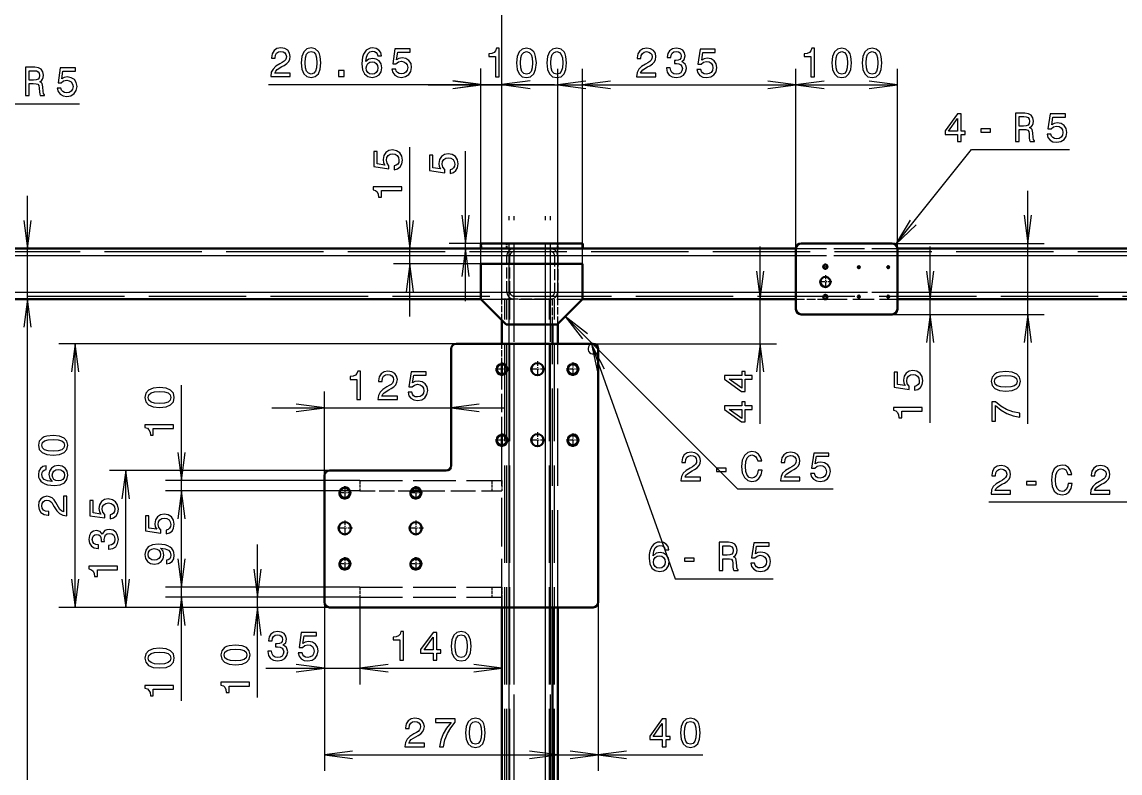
# Model space of a CAD drawing. Extents: x 0 to 1189, y 0 to 841.
# Drawn here: x 494.6 to 630, y 638.5 to 731.2 of the extents above; entities that cross this region are included whole.
import ezdxf

# ---------------------------------------------------------------- set-up
doc = ezdxf.new("R2010")
doc.units = 0
doc.linetypes.add('DASHDOT', pattern=[18.5, 12, -3, 0.5, -3])
doc.linetypes.add('DASHED', pattern=[15, 12, -3])

msp = doc.modelspace()

# ---------------------------------------------------------------- linework, layer by layer
at = {"color": 7, "lineweight": 25}
for p, q in [((553.79, 696.97), (553.79, 735.16)), ((551.21, 701.34), (551.21, 725.42)), ((551.21, 701.34), (551.21, 725.39)), ((553.79, 696.97), (553.79, 725.42)), ((560.67, 696.97), (560.67, 725.39)), ((563.71, 701.34), (563.71, 725.39)), ((590.04, 703.22), (590.04, 725.39)), ((590.04, 703.22), (590.04, 725.39)), ((602.54, 703.22), (602.54, 725.39)), ((525.02, 723.42), (560.29, 723.42)), ((544.71, 723.39), (570.21, 723.39)), ((560.67, 723.39), (590.04, 723.39)), ((590.04, 723.39), (602.54, 723.39)), ((489.67, 721.07), (501.74, 721.07)), ((542.44, 694.84), (542.44, 715.7)), ((549.31, 696.72), (549.31, 715.23)), ((602.31, 703.71), (611.69, 715.41)), ((611.69, 715.41), (623.77, 715.41)), ((495.31, 685.2), (495.31, 709.72)), ((618.62, 681.58), (618.62, 710.34)), ((551.21, 703.84), (547.31, 703.84)), ((585.65, 681.58), (585.65, 703.47)), ((601.92, 703.84), (620.62, 703.84)), ((606.58, 681.73), (606.58, 703.47)), ((477.54, 702.34), (590.04, 702.34)), ((551.21, 701.34), (540.44, 701.34)), ((602.54, 702.34), (715.04, 702.34)), ((477.54, 697.84), (551.21, 697.84)), ((563.71, 697.84), (590.04, 697.84)), ((602.54, 697.84), (650.67, 697.84)), ((495.31, 574.47), (495.31, 696.97)), ((561.58, 694.84), (582.85, 673.58)), ((601.92, 695.09), (608.58, 695.09)), ((601.92, 695.09), (620.62, 695.09)), ((554.67, 691.47), (554.67, 693.84)), ((559.17, 691.47), (559.17, 693.84)), ((548.17, 691.47), (499.18, 691.47)), ((501.18, 658.97), (501.18, 691.47)), ((564.83, 691.43), (575.17, 662.5)), ((565.04, 691.47), (587.65, 691.47)), ((514.31, 666.84), (514.31, 686.37)), ((531.92, 675.22), (531.92, 685.58)), ((525.42, 683.58), (554.04, 683.58)), ((532.54, 675.84), (505.42, 675.84)), ((507.42, 658.97), (507.42, 675.84)), ((536.29, 674.59), (512.31, 674.59)), ((536.29, 673.34), (512.31, 673.34)), ((536.29, 673.34), (512.31, 673.34)), ((514.31, 661.47), (514.31, 673.34)), ((582.85, 673.58), (594.62, 673.58)), ((637.83, 671.92), (613.8, 671.92)), ((514.31, 647.46), (514.31, 667.97)), ((523.67, 647.85), (523.67, 666.72)), ((575.17, 662.5), (587.24, 662.5)), ((536.29, 661.47), (512.31, 661.47)), ((536.29, 661.47), (512.31, 661.47)), ((536.29, 660.22), (512.31, 660.22)), ((536.29, 660.22), (521.67, 660.22)), ((531.92, 659.59), (531.92, 638.79)), ((531.92, 659.59), (531.92, 649.46)), ((536.29, 660.22), (536.29, 649.46)), ((536.29, 660.22), (536.29, 649.46)), ((553.79, 660.22), (553.79, 649.46)), ((565.67, 659.59), (565.67, 638.79)), ((565.67, 659.59), (565.67, 638.79)), ((532.54, 658.97), (499.18, 658.97)), ((532.54, 658.97), (505.42, 658.97)), ((532.54, 658.97), (521.67, 658.97)), ((554.67, 614.09), (554.67, 658.97)), ((559.17, 614.09), (559.17, 658.97)), ((524.69, 651.46), (542.79, 651.46)), ((536.29, 651.46), (553.79, 651.46)), ((531.92, 640.79), (565.67, 640.79)), ((554.17, 640.79), (578.55, 640.79))]:
    msp.add_line(p, q, dxfattribs=at)
at = {"color": 7, "linetype": 'DASHDOT', "lineweight": 25}
for p, q in [((554.67, 562.22), (554.67, 709.22)), ((555.29, 562.22), (555.29, 709.22)), ((559.17, 562.22), (559.17, 709.22)), ((559.79, 562.22), (559.79, 709.22)), ((132.92, 702.34), (810.92, 702.34)), ((139.37, 697.84), (804.47, 697.84))]:
    msp.add_line(p, q, dxfattribs=at)
at = {"color": 7, "linetype": 'DASHED', "lineweight": 25}
for p, q in [((189.79, 702.84), (754.04, 702.84)), ((190.29, 702.34), (753.54, 702.34)), ((190.29, 702.34), (753.54, 702.34)), ((190.29, 702.34), (753.54, 702.34)), ((194.79, 697.84), (749.04, 697.84)), ((194.79, 697.84), (749.04, 697.84)), ((194.79, 697.84), (749.04, 697.84)), ((195.29, 697.34), (748.54, 697.34)), ((554.17, 574.47), (554.17, 696.97)), ((554.42, 574.47), (554.42, 696.97)), ((554.67, 574.47), (554.67, 696.97)), ((554.67, 574.47), (554.67, 696.97)), ((554.67, 574.47), (554.67, 696.97)), ((554.79, 574.47), (554.79, 696.97)), ((555.29, 574.47), (555.29, 696.97)), ((555.29, 574.47), (555.29, 696.97)), ((555.29, 574.47), (555.29, 696.97)), ((555.29, 574.47), (555.29, 696.97)), ((559.17, 574.47), (559.17, 696.97)), ((559.17, 574.47), (559.17, 696.97)), ((559.17, 574.47), (559.17, 696.97)), ((559.67, 574.47), (559.67, 696.97)), ((559.79, 574.47), (559.79, 696.97)), ((559.79, 574.47), (559.79, 696.97)), ((559.79, 574.47), (559.79, 696.97)), ((559.79, 574.47), (559.79, 696.97)), ((560.29, 574.47), (560.29, 696.97)), ((554.67, 658.97), (554.67, 691.47)), ((559.17, 658.97), (559.17, 691.47)), ((560.04, 658.97), (560.04, 691.47)), ((560.67, 658.97), (560.67, 691.47))]:
    msp.add_line(p, q, dxfattribs=at)
at = {"color": 7, "lineweight": 50}
for p, q in [((477.54, 703.22), (590.04, 703.22)), ((551.21, 703.84), (551.21, 703.22)), ((563.71, 703.84), (551.21, 703.84)), ((563.71, 703.22), (551.21, 703.22)), ((563.79, 703.84), (563.71, 703.84)), ((563.71, 703.84), (563.71, 703.22)), ((563.79, 703.84), (563.79, 703.22)), ((590.04, 703.22), (590.04, 695.72)), ((601.92, 703.84), (590.67, 703.84)), ((602.54, 703.22), (715.04, 703.22)), ((602.54, 695.72), (602.54, 703.22)), ((563.71, 701.34), (551.21, 701.34)), ((551.21, 701.34), (551.21, 696.97)), ((563.71, 696.97), (563.71, 701.34)), ((477.54, 696.97), (551.21, 696.97)), ((551.21, 696.97), (554.34, 693.84)), ((560.59, 693.84), (563.71, 696.97)), ((563.71, 696.97), (590.04, 696.97)), ((593.6, 696.97), (593.73, 696.97)), ((602.54, 696.97), (650.67, 696.97)), ((553.79, 691.47), (553.79, 694.39)), ((590.67, 695.09), (601.92, 695.09)), ((554.34, 693.84), (560.59, 693.84)), ((560.04, 691.47), (560.04, 693.84)), ((560.67, 691.47), (560.67, 693.93)), ((547.54, 690.84), (547.54, 676.47)), ((565.04, 691.47), (548.17, 691.47)), ((565.67, 659.59), (565.67, 690.84)), ((553.79, 687.71), (553.79, 688.98)), ((553.79, 678.96), (553.79, 680.23)), ((532.54, 675.84), (546.92, 675.84)), ((531.92, 659.59), (531.92, 675.22)), ((542.59, 673.34), (543.75, 673.34)), ((532.54, 658.97), (565.04, 658.97)), ((553.79, 614.09), (553.79, 658.97)), ((560.04, 614.09), (560.04, 658.97)), ((560.67, 614.09), (560.67, 658.97))]:
    msp.add_line(p, q, dxfattribs=at)
at = {"color": 7, "linetype": 'DASHED', "lineweight": 25, "ltscale": 0.015625}
for p, q in [((551.29, 703.84), (551.29, 703.22)), ((554.34, 703.84), (554.34, 703.22)), ((554.42, 703.84), (554.42, 703.22)), ((560.59, 703.84), (560.59, 703.22)), ((560.67, 703.84), (560.67, 703.22))]:
    msp.add_line(p, q, dxfattribs=at)
at = {"color": 7, "linetype": 'DASHED', "lineweight": 25, "ltscale": 0.3125}
for p, q in [((590.04, 703.22), (602.54, 703.22)), ((590.04, 702.34), (602.54, 702.34)), ((551.21, 697.84), (563.71, 697.84)), ((590.04, 697.84), (602.54, 697.84)), ((551.21, 696.97), (563.71, 696.97))]:
    msp.add_line(p, q, dxfattribs=at)
at = {"color": 7, "linetype": 'DASHED', "lineweight": 25, "ltscale": 0.1125}
for p, q in [((554.42, 697.84), (554.42, 702.34)), ((554.79, 697.84), (554.79, 702.34)), ((560.29, 702.34), (560.29, 697.84)), ((560.67, 702.34), (560.67, 697.84)), ((559.17, 696.97), (554.67, 696.97))]:
    msp.add_line(p, q, dxfattribs=at)
at = {"color": 7, "linetype": 'DASHDOT', "lineweight": 25, "ltscale": 0.016794}
for p, q in [((593.67, 701.31), (593.67, 700.63)), ((594, 700.97), (593.33, 700.97)), ((594, 697.22), (593.33, 697.22)), ((593.67, 697.56), (593.67, 696.88))]:
    msp.add_line(p, q, dxfattribs=at)
at = {"color": 7, "linetype": 'DASHDOT', "lineweight": 25, "ltscale": 0.040625}
for p, q in [((593.67, 699.91), (593.67, 698.28)), ((594.48, 699.09), (592.86, 699.09))]:
    msp.add_line(p, q, dxfattribs=at)
at = {"color": 7, "linetype": 'DASHDOT', "lineweight": 25, "ltscale": 0.008176}
for p, q in [((597.96, 700.91), (597.63, 700.91)), ((601.58, 700.91), (601.25, 700.91)), ((597.96, 697.28), (597.63, 697.28)), ((601.58, 697.28), (601.25, 697.28))]:
    msp.add_line(p, q, dxfattribs=at)
at = {"color": 7, "linetype": 'DASHDOT', "lineweight": 25, "ltscale": 0.008179}
for p, q in [((597.79, 701.07), (597.79, 700.74)), ((601.42, 701.07), (601.42, 700.74)), ((597.79, 697.45), (597.79, 697.12)), ((601.42, 697.45), (601.42, 697.12))]:
    msp.add_line(p, q, dxfattribs=at)
at = {"color": 7, "linetype": 'DASHED', "lineweight": 25, "ltscale": 0.064545}
msp.add_line((553.79, 694.39), (553.79, 696.97), dxfattribs=at)
at = {"color": 7, "linetype": 'DASHED', "lineweight": 25, "ltscale": 0.021875}
for p, q in [((554.67, 696.97), (553.79, 696.97)), ((560.04, 696.97), (559.17, 696.97))]:
    msp.add_line(p, q, dxfattribs=at)
at = {"color": 7, "linetype": 'DASHED', "lineweight": 25, "ltscale": 0.078125}
for p, q in [((554.67, 693.84), (554.67, 696.97)), ((559.17, 693.84), (559.17, 696.97)), ((560.04, 693.84), (560.04, 696.97))]:
    msp.add_line(p, q, dxfattribs=at)
at = {"color": 7, "linetype": 'DASHED', "lineweight": 25, "ltscale": 0.07608}
msp.add_line((560.67, 693.93), (560.67, 696.97), dxfattribs=at)
at = {"color": 7, "linetype": 'DASHED', "lineweight": 25, "ltscale": 0.088994}
msp.add_line((590.04, 696.97), (593.6, 696.97), dxfattribs=at)
at = {"color": 7, "linetype": 'DASHED', "lineweight": 25, "ltscale": 0.220244}
msp.add_line((593.73, 696.97), (602.54, 696.97), dxfattribs=at)
at = {"color": 7, "linetype": 'DASHED', "lineweight": 25, "ltscale": 0.062335}
msp.add_line((553.79, 688.98), (553.79, 691.47), dxfattribs=at)
at = {"color": 7, "linetype": 'DASHDOT', "lineweight": 25, "ltscale": 0.041055}
for p, q in [((553.79, 689.17), (553.79, 687.52)), ((562.54, 689.17), (562.54, 687.52)), ((554.61, 688.34), (552.97, 688.34)), ((563.36, 688.34), (561.72, 688.34)), ((554.61, 679.59), (552.97, 679.59)), ((553.79, 680.42), (553.79, 678.77)), ((563.36, 679.59), (561.72, 679.59)), ((562.54, 680.42), (562.54, 678.77)), ((535.24, 673.09), (533.6, 673.09)), ((534.42, 673.92), (534.42, 672.27)), ((543.99, 673.09), (542.35, 673.09)), ((543.17, 673.92), (543.17, 672.27)), ((534.42, 665.17), (534.42, 663.52)), ((543.17, 665.17), (543.17, 663.52)), ((535.24, 664.34), (533.6, 664.34)), ((543.99, 664.34), (542.35, 664.34))]:
    msp.add_line(p, q, dxfattribs=at)
at = {"color": 7, "linetype": 'DASHDOT', "lineweight": 25, "ltscale": 0.048749}
for p, q in [((558.17, 689.32), (558.17, 687.37)), ((558.17, 680.57), (558.17, 678.62)), ((534.42, 669.69), (534.42, 667.74)), ((543.17, 669.69), (543.17, 667.74))]:
    msp.add_line(p, q, dxfattribs=at)
at = {"color": 7, "linetype": 'DASHED', "lineweight": 25, "ltscale": 0.18717}
msp.add_line((553.79, 680.23), (553.79, 687.71), dxfattribs=at)
at = {"color": 7, "linetype": 'DASHDOT', "lineweight": 25, "ltscale": 0.048752}
for p, q in [((559.14, 688.34), (557.19, 688.34)), ((559.14, 679.59), (557.19, 679.59)), ((535.39, 668.72), (533.44, 668.72)), ((544.14, 668.72), (542.19, 668.72))]:
    msp.add_line(p, q, dxfattribs=at)
at = {"color": 7, "linetype": 'DASHED', "lineweight": 25, "ltscale": 0.499835}
msp.add_line((553.79, 658.97), (553.79, 678.96), dxfattribs=at)
at = {"color": 7, "linetype": 'DASHED', "lineweight": 25, "ltscale": 0.03125}
for p, q in [((536.29, 674.59), (536.29, 673.34)), ((552.54, 674.59), (552.54, 673.34)), ((553.79, 674.59), (553.79, 673.34)), ((536.29, 661.47), (536.29, 660.22)), ((552.54, 661.47), (552.54, 660.22)), ((553.79, 661.47), (553.79, 660.22))]:
    msp.add_line(p, q, dxfattribs=at)
at = {"color": 7, "linetype": 'DASHED', "lineweight": 25, "ltscale": 0.4375}
for p, q in [((536.29, 674.59), (553.79, 674.59)), ((536.29, 661.47), (553.79, 661.47)), ((536.29, 660.22), (553.79, 660.22))]:
    msp.add_line(p, q, dxfattribs=at)
at = {"color": 7, "linetype": 'DASHED', "lineweight": 25, "ltscale": 0.157375}
msp.add_line((536.29, 673.34), (542.59, 673.34), dxfattribs=at)
at = {"color": 7, "linetype": 'DASHED', "lineweight": 25, "ltscale": 0.251125}
msp.add_line((543.75, 673.34), (553.79, 673.34), dxfattribs=at)
at = {"color": 7, "lineweight": 25}
for points in [[(525.31, 724.42), (527.71, 724.42), (527.71, 724.85), (525.81, 724.85), (525.92, 725.09), (526.1, 725.29), (526.66, 725.64), (526.96, 725.8), (527.29, 726.01), (527.53, 726.26), (527.66, 726.56), (527.71, 726.9), (527.63, 727.32), (527.39, 727.66), (527.03, 727.87), (526.56, 727.94), (526.07, 727.86), (525.71, 727.62), (525.47, 727.24), (525.39, 726.74), (525.39, 726.67), (525.85, 726.67), (525.85, 726.71), (525.89, 727.06), (526.03, 727.31), (526.25, 727.47), (526.53, 727.52), (526.83, 727.47), (527.04, 727.35), (527.18, 727.15), (527.23, 726.9), (527.2, 726.67), (527.1, 726.48), (526.94, 726.3), (526.72, 726.15), (526.42, 725.99), (525.93, 725.68), (525.58, 725.35), (525.37, 724.94), (525.31, 724.43)], [(529.06, 726.13), (529.13, 725.34), (529.37, 724.77), (529.75, 724.43), (530.27, 724.32), (530.79, 724.43), (531.17, 724.77), (531.4, 725.34), (531.48, 726.13), (531.4, 726.91), (531.31, 727.23), (531.17, 727.48), (530.79, 727.83), (530.27, 727.94), (529.75, 727.83), (529.37, 727.48), (529.13, 726.91)], [(529.54, 726.13), (529.58, 726.74), (529.71, 727.18), (529.94, 727.43), (530.27, 727.52), (530.61, 727.43), (530.83, 727.18), (530.96, 726.74), (531, 726.13), (530.96, 725.51), (530.83, 725.07), (530.61, 724.82), (530.27, 724.73), (529.94, 724.82), (529.71, 725.07), (529.58, 725.51)], [(538.96, 726.98), (538.86, 727.38), (538.64, 727.69), (538.3, 727.88), (537.85, 727.94), (537.55, 727.91), (537.3, 727.81), (537.07, 727.66), (536.88, 727.43), (536.73, 727.16), (536.62, 726.82), (536.55, 726.42), (536.53, 725.97), (536.61, 725.26), (536.85, 724.74), (537.25, 724.42), (537.8, 724.32), (538.29, 724.41), (538.66, 724.65), (538.9, 725.02), (538.99, 725.49), (538.9, 725.97), (538.67, 726.34), (538.31, 726.57), (537.87, 726.65), (537.39, 726.55), (537.03, 726.26), (537.11, 726.82), (537.27, 727.22), (537.51, 727.45), (537.86, 727.54), (538.11, 727.49), (538.3, 727.39), (538.43, 727.21), (538.49, 726.98)], [(540.23, 725.33), (540.34, 724.92), (540.59, 724.59), (540.95, 724.39), (541.42, 724.32), (541.93, 724.41), (542.32, 724.66), (542.58, 725.05), (542.67, 725.55), (542.59, 726.02), (542.34, 726.39), (541.97, 726.63), (541.48, 726.71), (541.1, 726.65), (540.81, 726.49), (540.95, 727.43), (542.48, 727.43), (542.48, 727.84), (540.61, 727.84), (540.33, 725.99), (540.74, 725.99), (541.03, 726.22), (541.4, 726.31), (541.72, 726.25), (541.97, 726.09), (542.13, 725.85), (542.18, 725.53), (542.13, 725.21), (541.97, 724.96), (541.72, 724.81), (541.4, 724.75), (541.13, 724.79), (540.93, 724.9), (540.78, 725.08), (540.7, 725.33)], [(553, 724.39), (553.46, 724.39), (553.46, 727.91), (553.11, 727.91), (553.02, 727.6), (552.84, 727.4), (552.56, 727.28), (552.18, 727.24), (552.18, 726.88), (553, 726.88)], [(555.61, 726.1), (555.69, 725.3), (555.92, 724.74), (556.3, 724.4), (556.83, 724.29), (557.34, 724.4), (557.72, 724.74), (557.95, 725.3), (558.04, 726.1), (557.95, 726.88), (557.86, 727.2), (557.72, 727.45), (557.34, 727.8), (556.83, 727.91), (556.3, 727.8), (555.92, 727.45), (555.69, 726.88)], [(556.09, 726.1), (556.13, 726.71), (556.26, 727.15), (556.49, 727.4), (556.83, 727.49), (557.16, 727.4), (557.39, 727.15), (557.51, 726.71), (557.55, 726.1), (557.51, 725.48), (557.39, 725.04), (557.16, 724.79), (556.83, 724.7), (556.49, 724.79), (556.26, 725.04), (556.13, 725.48)], [(559.35, 726.1), (559.42, 725.3), (559.66, 724.74), (560.04, 724.4), (560.56, 724.29), (561.08, 724.4), (561.46, 724.74), (561.69, 725.3), (561.77, 726.1), (561.69, 726.88), (561.6, 727.2), (561.46, 727.45), (561.08, 727.8), (560.56, 727.91), (560.04, 727.8), (559.66, 727.45), (559.42, 726.88)], [(559.83, 726.1), (559.87, 726.71), (560, 727.15), (560.22, 727.4), (560.56, 727.49), (560.89, 727.4), (561.12, 727.15), (561.25, 726.71), (561.29, 726.1), (561.25, 725.48), (561.12, 725.04), (560.89, 724.79), (560.56, 724.7), (560.22, 724.79), (560, 725.04), (559.87, 725.48)], [(570.39, 724.39), (572.79, 724.39), (572.79, 724.82), (570.89, 724.82), (571, 725.06), (571.18, 725.25), (571.74, 725.61), (572.04, 725.76), (572.37, 725.98), (572.61, 726.23), (572.74, 726.53), (572.79, 726.87), (572.71, 727.29), (572.47, 727.62), (572.11, 727.84), (571.64, 727.91), (571.16, 727.83), (570.79, 727.59), (570.55, 727.21), (570.47, 726.71), (570.47, 726.64), (570.93, 726.64), (570.93, 726.68), (570.97, 727.02), (571.11, 727.28), (571.33, 727.44), (571.61, 727.49), (571.91, 727.44), (572.12, 727.32), (572.27, 727.12), (572.32, 726.87), (572.28, 726.64), (572.18, 726.44), (572.02, 726.27), (571.8, 726.12), (571.5, 725.96), (571.01, 725.65), (570.66, 725.31), (570.45, 724.91), (570.39, 724.4)], [(574.09, 725.49), (574.09, 725.45), (574.17, 724.97), (574.4, 724.6), (574.78, 724.37), (575.27, 724.29), (575.79, 724.37), (576.19, 724.59), (576.44, 724.95), (576.53, 725.4), (576.49, 725.7), (576.38, 725.94), (576.2, 726.13), (575.96, 726.26), (576.28, 726.54), (576.4, 726.97), (576.32, 727.36), (576.11, 727.66), (575.75, 727.85), (575.27, 727.91), (574.82, 727.83), (574.47, 727.61), (574.24, 727.26), (574.17, 726.79), (574.17, 726.75), (574.61, 726.75), (574.65, 727.07), (574.79, 727.31), (575, 727.45), (575.3, 727.5), (575.56, 727.46), (575.75, 727.35), (575.87, 727.18), (575.91, 726.95), (575.87, 726.7), (575.74, 726.54), (575.53, 726.43), (575.24, 726.4), (575.05, 726.41), (575.05, 726.01), (575.3, 726.02), (575.61, 725.98), (575.85, 725.85), (575.99, 725.66), (576.04, 725.4), (575.99, 725.11), (575.84, 724.89), (575.61, 724.75), (575.3, 724.71), (574.98, 724.76), (574.75, 724.91), (574.6, 725.15), (574.55, 725.49)], [(577.84, 725.3), (577.95, 724.89), (578.2, 724.56), (578.56, 724.36), (579.03, 724.29), (579.54, 724.38), (579.93, 724.62), (580.19, 725.02), (580.28, 725.52), (580.2, 725.99), (579.95, 726.36), (579.58, 726.6), (579.09, 726.68), (578.71, 726.62), (578.42, 726.45), (578.56, 727.4), (580.09, 727.4), (580.09, 727.81), (578.22, 727.81), (577.94, 725.96), (578.35, 725.96), (578.64, 726.19), (579.01, 726.28), (579.33, 726.22), (579.58, 726.06), (579.74, 725.81), (579.79, 725.5), (579.74, 725.18), (579.58, 724.93), (579.33, 724.78), (579.01, 724.72), (578.74, 724.75), (578.54, 724.87), (578.39, 725.05), (578.31, 725.3)], [(591.86, 724.39), (592.32, 724.39), (592.32, 727.91), (591.98, 727.91), (591.89, 727.6), (591.7, 727.4), (591.43, 727.28), (591.04, 727.24), (591.04, 726.88), (591.86, 726.88)], [(594.47, 726.1), (594.55, 725.3), (594.78, 724.74), (595.16, 724.4), (595.69, 724.29), (596.21, 724.4), (596.58, 724.74), (596.82, 725.3), (596.9, 726.1), (596.82, 726.88), (596.72, 727.2), (596.58, 727.45), (596.21, 727.8), (595.69, 727.91), (595.16, 727.8), (594.78, 727.45), (594.55, 726.88)], [(594.96, 726.1), (595, 726.71), (595.12, 727.15), (595.35, 727.4), (595.69, 727.49), (596.02, 727.4), (596.25, 727.15), (596.37, 726.71), (596.41, 726.1), (596.37, 725.48), (596.25, 725.04), (596.02, 724.79), (595.69, 724.7), (595.35, 724.79), (595.12, 725.04), (595, 725.48)], [(598.21, 726.1), (598.28, 725.3), (598.52, 724.74), (598.9, 724.4), (599.42, 724.29), (599.94, 724.4), (600.32, 724.74), (600.55, 725.3), (600.63, 726.1), (600.55, 726.88), (600.46, 727.2), (600.32, 727.45), (599.94, 727.8), (599.42, 727.91), (598.9, 727.8), (598.52, 727.45), (598.28, 726.88)], [(598.69, 726.1), (598.73, 726.71), (598.86, 727.15), (599.09, 727.4), (599.42, 727.49), (599.76, 727.4), (599.98, 727.15), (600.11, 726.71), (600.15, 726.1), (600.11, 725.48), (599.98, 725.04), (599.76, 724.79), (599.42, 724.7), (599.09, 724.79), (598.86, 725.04), (598.73, 725.48)], [(495.07, 722.07), (495.53, 722.07), (495.53, 723.55), (496.01, 723.55), (496.37, 723.53), (496.59, 723.46), (496.71, 723.3), (496.76, 723), (496.78, 722.55), (496.82, 722.25), (496.88, 722.07), (497.41, 722.07), (497.41, 722.17), (497.29, 722.31), (497.25, 722.57), (497.21, 723.14), (497.13, 723.55), (497.01, 723.68), (496.83, 723.78), (497.03, 723.91), (497.17, 724.08), (497.26, 724.31), (497.29, 724.57), (497.22, 725), (497.02, 725.31), (496.69, 725.51), (496.24, 725.57), (495.07, 725.57)], [(538.5, 725.49), (538.44, 725.17), (538.3, 724.93), (538.07, 724.77), (537.79, 724.72), (537.49, 724.77), (537.27, 724.92), (537.12, 725.16), (537.08, 725.48), (537.13, 725.8), (537.27, 726.03), (537.5, 726.18), (537.81, 726.24), (538.08, 726.18), (538.3, 726.04), (538.44, 725.8)], [(496.1, 725.14), (496.41, 725.11), (496.63, 725.02), (496.76, 724.84), (496.81, 724.56), (496.76, 724.27), (496.62, 724.09), (496.39, 724), (496.07, 723.98), (495.53, 723.98), (495.53, 725.14)], [(498.98, 722.98), (499.09, 722.57), (499.33, 722.25), (499.7, 722.05), (500.16, 721.97), (500.67, 722.06), (501.07, 722.31), (501.32, 722.7), (501.42, 723.21), (501.33, 723.67), (501.09, 724.04), (500.71, 724.28), (500.22, 724.37), (499.84, 724.31), (499.55, 724.14), (499.69, 725.08), (501.22, 725.08), (501.22, 725.5), (499.35, 725.5), (499.08, 723.64), (499.48, 723.64), (499.77, 723.88), (500.15, 723.96), (500.47, 723.91), (500.71, 723.75), (500.87, 723.5), (500.93, 723.18), (500.87, 722.86), (500.71, 722.62), (500.46, 722.46), (500.15, 722.4), (499.88, 722.44), (499.67, 722.56), (499.52, 722.74), (499.44, 722.98)], [(533.66, 724.42), (534.36, 724.42), (534.36, 725.17), (533.66, 725.17)], [(609.97, 716.41), (610.42, 716.41), (610.42, 717.28), (610.92, 717.28), (610.92, 717.68), (610.42, 717.68), (610.42, 719.83), (609.96, 719.83), (608.43, 717.72), (608.43, 717.28), (609.97, 717.28)], [(608.85, 717.68), (609.97, 719.25), (609.97, 717.68)], [(617.09, 716.41), (617.56, 716.41), (617.56, 717.89), (618.04, 717.89), (618.39, 717.87), (618.61, 717.8), (618.73, 717.63), (618.78, 717.34), (618.81, 716.88), (618.84, 716.58), (618.9, 716.41), (619.43, 716.41), (619.43, 716.5), (619.31, 716.65), (619.27, 716.91), (619.24, 717.47), (619.15, 717.89), (619.03, 718.02), (618.85, 718.12), (619.06, 718.24), (619.2, 718.42), (619.29, 718.64), (619.32, 718.91), (619.25, 719.33), (619.04, 719.65), (618.71, 719.84), (618.26, 719.91), (617.09, 719.91)], [(618.13, 719.48), (618.43, 719.45), (618.65, 719.35), (618.79, 719.18), (618.83, 718.9), (618.78, 718.61), (618.65, 718.43), (618.41, 718.34), (618.1, 718.31), (617.56, 718.31), (617.56, 719.48)], [(621, 717.32), (621.11, 716.91), (621.36, 716.58), (621.72, 716.38), (622.18, 716.31), (622.69, 716.4), (623.09, 716.65), (623.34, 717.04), (623.44, 717.54), (623.35, 718.01), (623.11, 718.38), (622.73, 718.62), (622.24, 718.7), (621.87, 718.64), (621.57, 718.48), (621.71, 719.42), (623.25, 719.42), (623.25, 719.83), (621.38, 719.83), (621.1, 717.98), (621.5, 717.98), (621.79, 718.21), (622.17, 718.3), (622.49, 718.24), (622.74, 718.08), (622.89, 717.84), (622.95, 717.52), (622.89, 717.2), (622.73, 716.95), (622.49, 716.8), (622.17, 716.74), (621.9, 716.78), (621.69, 716.89), (621.54, 717.07), (621.47, 717.32)], [(612.82, 717.56), (614.04, 717.56), (614.04, 717.96), (612.82, 717.96)], [(540.53, 712.93), (540.94, 713.04), (541.27, 713.29), (541.47, 713.65), (541.54, 714.12), (541.45, 714.62), (541.21, 715.02), (540.81, 715.28), (540.31, 715.37), (539.84, 715.29), (539.47, 715.04), (539.23, 714.67), (539.15, 714.18), (539.21, 713.8), (539.38, 713.51), (538.43, 713.65), (538.43, 715.18), (538.02, 715.18), (538.02, 713.31), (539.87, 713.03), (539.87, 713.43), (539.64, 713.73), (539.55, 714.1), (539.61, 714.42), (539.77, 714.67), (540.02, 714.83), (540.33, 714.88), (540.65, 714.83), (540.9, 714.67), (541.05, 714.42), (541.11, 714.1), (541.07, 713.83), (540.96, 713.63), (540.78, 713.48), (540.53, 713.4)], [(547.4, 712.46), (547.81, 712.57), (548.13, 712.82), (548.34, 713.18), (548.41, 713.64), (548.32, 714.15), (548.07, 714.55), (547.68, 714.8), (547.18, 714.9), (546.71, 714.81), (546.34, 714.57), (546.1, 714.19), (546.02, 713.7), (546.08, 713.32), (546.24, 713.03), (545.3, 713.17), (545.3, 714.71), (544.89, 714.71), (544.89, 712.84), (546.74, 712.56), (546.74, 712.96), (546.51, 713.25), (546.42, 713.63), (546.48, 713.95), (546.64, 714.2), (546.88, 714.35), (547.2, 714.41), (547.52, 714.35), (547.77, 714.19), (547.92, 713.95), (547.98, 713.63), (547.94, 713.36), (547.83, 713.15), (547.65, 713), (547.4, 712.93)], [(541.44, 710.35), (541.44, 710.81), (537.92, 710.81), (537.92, 710.47), (538.23, 710.38), (538.43, 710.2), (538.55, 709.92), (538.59, 709.54), (538.95, 709.54), (538.95, 710.35)], [(535.9, 684.58), (536.36, 684.58), (536.36, 688.1), (536.02, 688.1), (535.93, 687.79), (535.75, 687.59), (535.47, 687.47), (535.09, 687.42), (535.09, 687.07), (535.9, 687.07)], [(538.5, 684.58), (540.91, 684.58), (540.91, 685.01), (539, 685.01), (539.11, 685.25), (539.29, 685.44), (539.85, 685.8), (540.15, 685.95), (540.48, 686.17), (540.72, 686.42), (540.86, 686.72), (540.91, 687.06), (540.82, 687.48), (540.58, 687.81), (540.22, 688.02), (539.75, 688.1), (539.27, 688.01), (538.9, 687.78), (538.66, 687.4), (538.58, 686.9), (538.58, 686.83), (539.04, 686.83), (539.04, 686.87), (539.09, 687.21), (539.22, 687.47), (539.44, 687.63), (539.73, 687.68), (540.02, 687.63), (540.24, 687.51), (540.38, 687.31), (540.43, 687.06), (540.39, 686.83), (540.3, 686.63), (540.13, 686.46), (539.91, 686.31), (539.61, 686.15), (539.12, 685.84), (538.77, 685.5), (538.57, 685.1), (538.5, 684.59)], [(542.22, 685.49), (542.33, 685.07), (542.57, 684.75), (542.94, 684.55), (543.4, 684.47), (543.91, 684.57), (544.31, 684.81), (544.56, 685.21), (544.66, 685.71), (544.57, 686.18), (544.33, 686.55), (543.95, 686.78), (543.46, 686.87), (543.08, 686.81), (542.79, 686.64), (542.93, 687.59), (544.47, 687.59), (544.47, 688), (542.59, 688), (542.32, 686.14), (542.72, 686.14), (543.01, 686.38), (543.39, 686.47), (543.71, 686.41), (543.96, 686.25), (544.11, 686), (544.17, 685.68), (544.11, 685.37), (543.95, 685.12), (543.7, 684.96), (543.39, 684.91), (543.12, 684.94), (542.91, 685.06), (542.76, 685.24), (542.69, 685.49)], [(584.65, 687.12), (584.65, 687.57), (583.78, 687.57), (583.78, 688.07), (583.38, 688.07), (583.38, 687.57), (581.22, 687.57), (581.22, 687.11), (583.34, 685.58), (583.78, 685.58), (583.78, 687.12)], [(604.67, 685.73), (605.08, 685.84), (605.4, 686.09), (605.6, 686.45), (605.68, 686.92), (605.59, 687.43), (605.34, 687.82), (604.95, 688.08), (604.44, 688.17), (603.98, 688.09), (603.61, 687.84), (603.37, 687.47), (603.28, 686.98), (603.34, 686.6), (603.51, 686.31), (602.57, 686.45), (602.57, 687.98), (602.15, 687.98), (602.15, 686.11), (604.01, 685.83), (604.01, 686.24), (603.77, 686.53), (603.69, 686.9), (603.74, 687.22), (603.9, 687.47), (604.15, 687.63), (604.47, 687.68), (604.79, 687.63), (605.03, 687.47), (605.19, 687.22), (605.25, 686.9), (605.21, 686.63), (605.09, 686.43), (604.91, 686.28), (604.67, 686.2)], [(615.91, 685.62), (616.7, 685.7), (617.27, 685.94), (617.61, 686.31), (617.72, 686.84), (617.61, 687.36), (617.27, 687.74), (616.7, 687.97), (615.91, 688.05), (615.13, 687.97), (614.81, 687.87), (614.56, 687.74), (614.21, 687.36), (614.1, 686.84), (614.21, 686.31), (614.56, 685.94), (615.13, 685.7)], [(583.38, 686), (581.81, 687.12), (583.38, 687.12)], [(615.91, 686.11), (615.3, 686.15), (614.86, 686.27), (614.61, 686.5), (614.51, 686.84), (614.61, 687.17), (614.86, 687.4), (615.3, 687.52), (615.91, 687.57), (616.53, 687.52), (616.97, 687.4), (617.22, 687.17), (617.31, 686.84), (617.22, 686.5), (616.97, 686.27), (616.53, 686.15)], [(511.6, 683.63), (512.39, 683.71), (512.95, 683.95), (513.3, 684.32), (513.41, 684.85), (513.3, 685.37), (512.95, 685.75), (512.39, 685.98), (511.6, 686.06), (510.81, 685.98), (510.5, 685.88), (510.24, 685.75), (509.9, 685.37), (509.78, 684.85), (509.9, 684.32), (510.24, 683.95), (510.81, 683.71)], [(511.6, 684.12), (510.99, 684.16), (510.55, 684.28), (510.29, 684.51), (510.2, 684.85), (510.29, 685.18), (510.55, 685.41), (510.99, 685.53), (511.6, 685.57), (512.21, 685.53), (512.65, 685.41), (512.91, 685.18), (512.99, 684.85), (512.91, 684.51), (512.65, 684.28), (512.21, 684.16)], [(584.65, 683.38), (584.65, 683.83), (583.78, 683.83), (583.78, 684.33), (583.38, 684.33), (583.38, 683.83), (581.22, 683.83), (581.22, 683.38), (583.34, 681.84), (583.78, 681.84), (583.78, 683.38)], [(605.58, 683.16), (605.58, 683.61), (602.05, 683.61), (602.05, 683.27), (602.36, 683.18), (602.57, 683), (602.69, 682.72), (602.73, 682.34), (603.09, 682.34), (603.09, 683.16)], [(617.62, 682.4), (617.62, 682.91), (616.79, 683.08), (616.01, 683.37), (615.29, 683.78), (614.62, 684.32), (614.2, 684.32), (614.2, 681.92), (614.66, 681.92), (614.66, 683.84), (615.34, 683.28), (616.05, 682.87), (616.8, 682.57)], [(583.38, 682.27), (581.81, 683.38), (583.38, 683.38)], [(513.31, 681.02), (513.31, 681.48), (509.78, 681.48), (509.78, 681.14), (510.09, 681.05), (510.29, 680.87), (510.42, 680.59), (510.46, 680.2), (510.81, 680.2), (510.81, 681.02)], [(498.47, 677.74), (499.26, 677.82), (499.83, 678.05), (500.17, 678.43), (500.28, 678.96), (500.17, 679.47), (499.83, 679.85), (499.26, 680.09), (498.47, 680.17), (497.69, 680.09), (497.37, 679.99), (497.12, 679.85), (496.77, 679.47), (496.66, 678.96), (496.77, 678.43), (497.12, 678.05), (497.69, 677.82)], [(498.47, 678.22), (497.86, 678.26), (497.42, 678.39), (497.17, 678.62), (497.08, 678.96), (497.17, 679.29), (497.42, 679.52), (497.86, 679.64), (498.47, 679.68), (499.09, 679.64), (499.53, 679.52), (499.78, 679.29), (499.87, 678.96), (499.78, 678.62), (499.53, 678.39), (499.09, 678.26)], [(585.39, 675.88), (585.29, 675.46), (585.13, 675.15), (584.89, 674.97), (584.62, 674.91), (584.29, 675), (584.04, 675.27), (583.87, 675.71), (583.81, 676.33), (583.87, 676.94), (584.03, 677.39), (584.29, 677.66), (584.62, 677.76), (584.86, 677.71), (585.07, 677.56), (585.23, 677.34), (585.34, 677.03), (585.82, 677.03), (585.67, 677.5), (585.41, 677.87), (585.05, 678.09), (584.62, 678.18), (584.09, 678.05), (583.68, 677.7), (583.42, 677.12), (583.33, 676.33), (583.42, 675.54), (583.68, 674.96), (584.09, 674.6), (584.62, 674.48), (585.09, 674.58), (585.47, 674.85), (585.74, 675.29), (585.88, 675.88)], [(575.87, 674.58), (578.28, 674.58), (578.28, 675.01), (576.38, 675.01), (576.48, 675.25), (576.67, 675.45), (577.23, 675.8), (577.52, 675.96), (577.86, 676.17), (578.09, 676.43), (578.23, 676.72), (578.28, 677.06), (578.19, 677.48), (577.96, 677.82), (577.59, 678.03), (577.13, 678.1), (576.64, 678.02), (576.27, 677.78), (576.04, 677.4), (575.96, 676.9), (575.96, 676.83), (576.41, 676.83), (576.41, 676.87), (576.46, 677.22), (576.6, 677.47), (576.81, 677.63), (577.1, 677.69), (577.39, 677.64), (577.61, 677.51), (577.75, 677.31), (577.8, 677.07), (577.77, 676.83), (577.67, 676.64), (577.51, 676.47), (577.29, 676.31), (576.99, 676.15), (576.49, 675.84), (576.15, 675.51), (575.94, 675.1), (575.87, 674.59)], [(588.13, 674.58), (590.54, 674.58), (590.54, 675.01), (588.64, 675.01), (588.74, 675.25), (588.92, 675.45), (589.48, 675.8), (589.78, 675.96), (590.11, 676.17), (590.35, 676.43), (590.49, 676.72), (590.54, 677.06), (590.45, 677.48), (590.22, 677.82), (589.85, 678.03), (589.38, 678.1), (588.9, 678.02), (588.53, 677.78), (588.29, 677.4), (588.21, 676.9), (588.21, 676.83), (588.67, 676.83), (588.67, 676.87), (588.72, 677.22), (588.85, 677.47), (589.07, 677.63), (589.36, 677.69), (589.65, 677.64), (589.87, 677.51), (590.01, 677.31), (590.06, 677.07), (590.02, 676.83), (589.93, 676.64), (589.77, 676.47), (589.54, 676.31), (589.25, 676.15), (588.75, 675.84), (588.4, 675.51), (588.2, 675.1), (588.13, 674.59)], [(591.85, 675.49), (591.96, 675.08), (592.21, 674.76), (592.57, 674.55), (593.03, 674.48), (593.54, 674.57), (593.94, 674.82), (594.19, 675.21), (594.29, 675.71), (594.2, 676.18), (593.96, 676.55), (593.58, 676.79), (593.09, 676.87), (592.72, 676.81), (592.42, 676.65), (592.56, 677.59), (594.1, 677.59), (594.1, 678), (592.23, 678), (591.95, 676.15), (592.35, 676.15), (592.65, 676.38), (593.02, 676.47), (593.34, 676.42), (593.59, 676.25), (593.74, 676.01), (593.8, 675.69), (593.74, 675.37), (593.58, 675.12), (593.34, 674.97), (593.02, 674.91), (592.75, 674.95), (592.54, 675.06), (592.39, 675.24), (592.32, 675.49)], [(497.63, 676.43), (497.22, 676.33), (496.91, 676.11), (496.72, 675.77), (496.66, 675.33), (496.69, 675.03), (496.79, 674.77), (496.95, 674.54), (497.17, 674.35), (497.44, 674.2), (497.78, 674.09), (498.18, 674.02), (498.63, 674), (499.35, 674.08), (499.87, 674.33), (500.18, 674.73), (500.28, 675.27), (500.19, 675.76), (499.96, 676.13), (499.58, 676.37), (499.11, 676.46), (498.63, 676.37), (498.26, 676.14), (498.03, 675.78), (497.95, 675.34), (498.05, 674.86), (498.34, 674.5), (497.78, 674.58), (497.38, 674.74), (497.15, 674.99), (497.07, 675.33), (497.11, 675.58), (497.21, 675.77), (497.39, 675.9), (497.63, 675.97)], [(499.11, 675.97), (499.43, 675.92), (499.67, 675.77), (499.83, 675.55), (499.89, 675.26), (499.83, 674.97), (499.68, 674.74), (499.44, 674.59), (499.12, 674.55), (498.81, 674.6), (498.57, 674.74), (498.42, 674.97), (498.36, 675.28), (498.42, 675.56), (498.56, 675.77), (498.8, 675.92)], [(580.23, 675.73), (581.45, 675.73), (581.45, 676.13), (580.23, 676.13)], [(614.09, 672.92), (616.5, 672.92), (616.5, 673.36), (614.59, 673.36), (614.7, 673.6), (614.88, 673.79), (615.44, 674.15), (615.74, 674.3), (616.07, 674.52), (616.31, 674.77), (616.45, 675.07), (616.5, 675.41), (616.41, 675.83), (616.17, 676.16), (615.81, 676.37), (615.34, 676.45), (614.86, 676.36), (614.49, 676.13), (614.25, 675.75), (614.17, 675.25), (614.17, 675.18), (614.63, 675.18), (614.63, 675.22), (614.68, 675.56), (614.81, 675.81), (615.03, 675.98), (615.32, 676.03), (615.61, 675.98), (615.82, 675.85), (615.97, 675.66), (616.02, 675.41), (615.98, 675.18), (615.89, 674.98), (615.72, 674.81), (615.5, 674.66), (615.2, 674.5), (614.71, 674.19), (614.36, 673.85), (614.16, 673.45), (614.09, 672.94)], [(623.61, 674.23), (623.51, 673.8), (623.34, 673.5), (623.11, 673.31), (622.84, 673.25), (622.51, 673.34), (622.25, 673.62), (622.08, 674.06), (622.03, 674.67), (622.08, 675.28), (622.25, 675.73), (622.51, 676.01), (622.84, 676.1), (623.08, 676.05), (623.29, 675.91), (623.45, 675.68), (623.56, 675.37), (624.04, 675.37), (623.89, 675.85), (623.62, 676.21), (623.27, 676.44), (622.84, 676.52), (622.3, 676.39), (621.89, 676.04), (621.63, 675.46), (621.54, 674.67), (621.63, 673.89), (621.89, 673.31), (622.3, 672.95), (622.84, 672.83), (623.31, 672.92), (623.69, 673.19), (623.95, 673.63), (624.09, 674.23)], [(626.35, 672.92), (628.75, 672.92), (628.75, 673.36), (626.85, 673.36), (626.96, 673.6), (627.14, 673.79), (627.7, 674.15), (628, 674.3), (628.33, 674.52), (628.57, 674.77), (628.7, 675.07), (628.75, 675.41), (628.67, 675.83), (628.43, 676.16), (628.07, 676.37), (627.6, 676.45), (627.11, 676.36), (626.75, 676.13), (626.51, 675.75), (626.43, 675.25), (626.43, 675.18), (626.89, 675.18), (626.89, 675.22), (626.93, 675.56), (627.07, 675.81), (627.29, 675.98), (627.57, 676.03), (627.87, 675.98), (628.08, 675.85), (628.22, 675.66), (628.27, 675.41), (628.24, 675.18), (628.14, 674.98), (627.98, 674.81), (627.76, 674.66), (627.46, 674.5), (626.97, 674.19), (626.62, 673.85), (626.41, 673.45), (626.35, 672.94)], [(618.45, 674.08), (619.67, 674.08), (619.67, 674.48), (618.45, 674.48)], [(500.18, 670.25), (500.18, 672.66), (499.75, 672.66), (499.75, 670.76), (499.51, 670.86), (499.32, 671.04), (498.96, 671.6), (498.81, 671.9), (498.59, 672.23), (498.34, 672.47), (498.04, 672.61), (497.7, 672.66), (497.28, 672.57), (496.95, 672.34), (496.73, 671.97), (496.66, 671.5), (496.74, 671.02), (496.98, 670.65), (497.36, 670.41), (497.86, 670.33), (497.93, 670.33), (497.93, 670.79), (497.89, 670.79), (497.55, 670.84), (497.29, 670.97), (497.13, 671.19), (497.08, 671.48), (497.13, 671.77), (497.25, 671.99), (497.45, 672.13), (497.7, 672.18), (497.93, 672.14), (498.13, 672.05), (498.3, 671.89), (498.45, 671.66), (498.61, 671.37), (498.92, 670.87), (499.25, 670.53), (499.66, 670.32), (500.17, 670.25)], [(505.5, 669.89), (505.92, 670), (506.24, 670.25), (506.44, 670.61), (506.52, 671.08), (506.43, 671.59), (506.18, 671.99), (505.79, 672.24), (505.28, 672.33), (504.81, 672.25), (504.44, 672.01), (504.21, 671.63), (504.12, 671.14), (504.18, 670.76), (504.35, 670.47), (503.41, 670.61), (503.41, 672.14), (502.99, 672.14), (502.99, 670.27), (504.85, 669.99), (504.85, 670.4), (504.61, 670.69), (504.53, 671.06), (504.58, 671.39), (504.74, 671.63), (504.99, 671.79), (505.31, 671.84), (505.62, 671.79), (505.87, 671.63), (506.03, 671.38), (506.08, 671.06), (506.05, 670.79), (505.93, 670.59), (505.75, 670.44), (505.5, 670.36)], [(512.39, 668.02), (512.81, 668.14), (513.13, 668.38), (513.33, 668.75), (513.41, 669.21), (513.32, 669.72), (513.07, 670.12), (512.67, 670.37), (512.17, 670.47), (511.7, 670.38), (511.33, 670.14), (511.1, 669.76), (511.01, 669.27), (511.07, 668.89), (511.24, 668.6), (510.29, 668.74), (510.29, 670.27), (509.88, 670.27), (509.88, 668.4), (511.74, 668.12), (511.74, 668.53), (511.5, 668.82), (511.41, 669.19), (511.47, 669.52), (511.63, 669.76), (511.88, 669.92), (512.2, 669.98), (512.51, 669.92), (512.76, 669.76), (512.92, 669.51), (512.97, 669.19), (512.94, 668.93), (512.82, 668.72), (512.64, 668.57), (512.39, 668.49)], [(505.32, 666.14), (505.35, 666.14), (505.84, 666.22), (506.2, 666.45), (506.43, 666.83), (506.52, 667.32), (506.43, 667.85), (506.21, 668.24), (505.86, 668.49), (505.4, 668.58), (505.11, 668.54), (504.86, 668.43), (504.68, 668.25), (504.54, 668.01), (504.27, 668.33), (503.83, 668.45), (503.44, 668.38), (503.14, 668.16), (502.96, 667.81), (502.89, 667.32), (502.97, 666.87), (503.19, 666.52), (503.55, 666.29), (504.02, 666.22), (504.05, 666.22), (504.05, 666.67), (503.73, 666.71), (503.5, 666.84), (503.36, 667.05), (503.3, 667.35), (503.35, 667.61), (503.45, 667.8), (503.62, 667.92), (503.85, 667.96), (504.1, 667.92), (504.27, 667.8), (504.37, 667.58), (504.4, 667.3), (504.39, 667.1), (504.79, 667.1), (504.78, 667.35), (504.83, 667.66), (504.95, 667.9), (505.15, 668.04), (505.4, 668.09), (505.7, 668.04), (505.91, 667.89), (506.05, 667.66), (506.09, 667.35), (506.04, 667.03), (505.89, 666.8), (505.65, 666.66), (505.32, 666.6)], [(512.44, 664.33), (512.84, 664.4), (513.14, 664.62), (513.34, 664.96), (513.41, 665.42), (513.37, 665.72), (513.28, 665.98), (513.12, 666.21), (512.9, 666.4), (512.62, 666.55), (512.28, 666.66), (511.89, 666.73), (511.43, 666.75), (510.72, 666.67), (510.2, 666.42), (509.89, 666.03), (509.78, 665.49), (509.87, 664.99), (510.11, 664.62), (510.49, 664.38), (510.96, 664.3), (511.44, 664.38), (511.81, 664.62), (512.04, 664.97), (512.12, 665.42), (512.02, 665.89), (511.73, 666.25), (512.29, 666.17), (512.68, 666.01), (512.92, 665.76), (513, 665.42), (512.96, 665.16), (512.85, 664.97), (512.67, 664.84), (512.44, 664.79)], [(510.95, 664.79), (510.64, 664.84), (510.39, 664.98), (510.23, 665.2), (510.18, 665.49), (510.23, 665.79), (510.39, 666.01), (510.63, 666.15), (510.95, 666.21), (511.26, 666.15), (511.5, 666.01), (511.65, 665.78), (511.7, 665.47), (511.65, 665.2), (511.5, 664.98), (511.27, 664.84)], [(574.37, 666.05), (574.28, 666.46), (574.06, 666.76), (573.71, 666.96), (573.27, 667.02), (572.97, 666.99), (572.72, 666.89), (572.49, 666.73), (572.3, 666.51), (572.15, 666.23), (572.03, 665.9), (571.96, 665.5), (571.94, 665.05), (572.02, 664.33), (572.27, 663.81), (572.67, 663.5), (573.21, 663.39), (573.7, 663.49), (574.08, 663.72), (574.32, 664.1), (574.41, 664.57), (574.32, 665.05), (574.09, 665.42), (573.73, 665.65), (573.29, 665.73), (572.81, 665.63), (572.45, 665.34), (572.52, 665.9), (572.69, 666.29), (572.93, 666.53), (573.28, 666.61), (573.53, 666.57), (573.72, 666.47), (573.85, 666.29), (573.91, 666.05)], [(580.56, 663.5), (581.03, 663.5), (581.03, 664.97), (581.51, 664.97), (581.86, 664.96), (582.08, 664.89), (582.21, 664.72), (582.26, 664.42), (582.28, 663.97), (582.31, 663.67), (582.37, 663.5), (582.9, 663.5), (582.9, 663.59), (582.79, 663.73), (582.75, 664), (582.71, 664.56), (582.62, 664.98), (582.51, 665.11), (582.33, 665.21), (582.53, 665.33), (582.67, 665.51), (582.76, 665.73), (582.79, 666), (582.72, 666.42), (582.52, 666.74), (582.19, 666.93), (581.73, 667), (580.56, 667)], [(581.6, 666.57), (581.91, 666.54), (582.13, 666.44), (582.26, 666.26), (582.31, 665.99), (582.26, 665.69), (582.12, 665.52), (581.89, 665.43), (581.57, 665.4), (581.03, 665.4), (581.03, 666.57)], [(584.47, 664.41), (584.58, 664), (584.83, 663.67), (585.19, 663.47), (585.66, 663.39), (586.17, 663.49), (586.56, 663.73), (586.82, 664.13), (586.91, 664.63), (586.83, 665.1), (586.58, 665.47), (586.21, 665.7), (585.72, 665.79), (585.34, 665.73), (585.05, 665.56), (585.19, 666.51), (586.72, 666.51), (586.72, 666.92), (584.85, 666.92), (584.57, 665.06), (584.98, 665.06), (585.27, 665.3), (585.64, 665.39), (585.96, 665.33), (586.21, 665.17), (586.37, 664.92), (586.42, 664.61), (586.37, 664.29), (586.21, 664.04), (585.96, 663.88), (585.64, 663.83), (585.37, 663.86), (585.17, 663.98), (585.02, 664.16), (584.94, 664.41)], [(573.92, 664.56), (573.86, 664.25), (573.72, 664.01), (573.49, 663.84), (573.21, 663.79), (572.91, 663.84), (572.69, 664), (572.54, 664.24), (572.49, 664.56), (572.54, 664.87), (572.69, 665.11), (572.92, 665.26), (573.23, 665.32), (573.5, 665.26), (573.72, 665.11), (573.86, 664.88)], [(576.29, 664.65), (577.51, 664.65), (577.51, 665.05), (576.29, 665.05)], [(506.42, 663.58), (506.42, 664.04), (502.89, 664.04), (502.89, 663.7), (503.2, 663.61), (503.41, 663.42), (503.53, 663.15), (503.57, 662.76), (503.93, 662.76), (503.93, 663.58)], [(524.94, 653.56), (524.94, 653.52), (525.02, 653.04), (525.26, 652.68), (525.63, 652.44), (526.12, 652.36), (526.65, 652.44), (527.04, 652.67), (527.29, 653.02), (527.39, 653.47), (527.34, 653.77), (527.23, 654.01), (527.05, 654.2), (526.81, 654.34), (527.14, 654.61), (527.25, 655.04), (527.18, 655.43), (526.96, 655.73), (526.61, 655.92), (526.12, 655.98), (525.67, 655.9), (525.32, 655.68), (525.1, 655.33), (525.02, 654.86), (525.02, 654.82), (525.47, 654.82), (525.51, 655.15), (525.64, 655.38), (525.85, 655.52), (526.15, 655.57), (526.41, 655.53), (526.6, 655.42), (526.72, 655.25), (526.76, 655.02), (526.72, 654.77), (526.6, 654.61), (526.39, 654.51), (526.1, 654.48), (525.9, 654.48), (525.9, 654.08), (526.15, 654.09), (526.47, 654.05), (526.7, 653.93), (526.85, 653.73), (526.9, 653.47), (526.84, 653.18), (526.69, 652.96), (526.46, 652.83), (526.15, 652.78), (525.84, 652.83), (525.6, 652.98), (525.46, 653.23), (525.4, 653.56)], [(528.7, 653.37), (528.81, 652.96), (529.05, 652.64), (529.42, 652.43), (529.88, 652.36), (530.39, 652.45), (530.79, 652.7), (531.04, 653.09), (531.14, 653.59), (531.05, 654.06), (530.81, 654.43), (530.43, 654.67), (529.94, 654.75), (529.56, 654.69), (529.27, 654.53), (529.41, 655.47), (530.94, 655.47), (530.94, 655.88), (529.07, 655.88), (528.8, 654.03), (529.2, 654.03), (529.49, 654.26), (529.87, 654.35), (530.19, 654.3), (530.44, 654.13), (530.59, 653.89), (530.65, 653.57), (530.59, 653.25), (530.43, 653), (530.18, 652.85), (529.87, 652.79), (529.6, 652.83), (529.39, 652.94), (529.24, 653.13), (529.16, 653.37)], [(541.22, 652.46), (541.68, 652.46), (541.68, 655.98), (541.33, 655.98), (541.24, 655.68), (541.06, 655.47), (540.78, 655.35), (540.4, 655.31), (540.4, 654.95), (541.22, 654.95)], [(545.32, 652.46), (545.77, 652.46), (545.77, 653.33), (546.27, 653.33), (546.27, 653.73), (545.77, 653.73), (545.77, 655.88), (545.32, 655.88), (543.78, 653.77), (543.78, 653.33), (545.32, 653.33)], [(544.21, 653.73), (545.32, 655.3), (545.32, 653.73)], [(547.56, 654.17), (547.64, 653.38), (547.88, 652.81), (548.25, 652.47), (548.78, 652.36), (549.3, 652.47), (549.68, 652.81), (549.91, 653.38), (549.99, 654.17), (549.91, 654.96), (549.81, 655.27), (549.68, 655.53), (549.3, 655.87), (548.78, 655.98), (548.25, 655.87), (547.88, 655.52), (547.64, 654.96)], [(548.05, 654.17), (548.09, 654.78), (548.21, 655.22), (548.44, 655.48), (548.78, 655.57), (549.11, 655.48), (549.34, 655.22), (549.47, 654.78), (549.51, 654.17), (549.47, 653.55), (549.34, 653.12), (549.11, 652.86), (548.78, 652.77), (548.44, 652.86), (548.21, 653.12), (548.09, 653.55)], [(511.6, 651.5), (512.39, 651.57), (512.95, 651.81), (513.3, 652.19), (513.41, 652.71), (513.3, 653.23), (512.95, 653.61), (512.39, 653.84), (511.6, 653.92), (510.81, 653.84), (510.5, 653.74), (510.24, 653.61), (509.9, 653.23), (509.78, 652.71), (509.9, 652.19), (510.24, 651.81), (510.81, 651.57)], [(520.96, 651.89), (521.76, 651.96), (522.32, 652.2), (522.66, 652.58), (522.77, 653.1), (522.66, 653.62), (522.32, 654), (521.76, 654.23), (520.96, 654.31), (520.18, 654.23), (519.86, 654.14), (519.61, 654), (519.26, 653.62), (519.15, 653.1), (519.26, 652.58), (519.61, 652.2), (520.18, 651.96)], [(520.96, 652.37), (520.35, 652.41), (519.91, 652.54), (519.66, 652.76), (519.57, 653.1), (519.66, 653.43), (519.91, 653.66), (520.35, 653.79), (520.96, 653.83), (521.58, 653.79), (522.02, 653.66), (522.27, 653.43), (522.36, 653.1), (522.27, 652.76), (522.02, 652.54), (521.58, 652.41)], [(511.6, 651.98), (510.99, 652.02), (510.55, 652.15), (510.29, 652.37), (510.2, 652.71), (510.29, 653.04), (510.55, 653.27), (510.99, 653.4), (511.6, 653.44), (512.21, 653.4), (512.65, 653.27), (512.91, 653.04), (512.99, 652.71), (512.91, 652.37), (512.65, 652.15), (512.21, 652.02)], [(522.67, 649.27), (522.67, 649.73), (519.15, 649.73), (519.15, 649.39), (519.46, 649.3), (519.66, 649.12), (519.78, 648.84), (519.82, 648.46), (520.18, 648.46), (520.18, 649.27)], [(513.31, 648.88), (513.31, 649.34), (509.78, 649.34), (509.78, 649), (510.09, 648.91), (510.29, 648.73), (510.42, 648.45), (510.46, 648.07), (510.81, 648.07), (510.81, 648.88)], [(541.83, 641.79), (544.24, 641.79), (544.24, 642.22), (542.34, 642.22), (542.44, 642.46), (542.63, 642.66), (543.18, 643.02), (543.48, 643.17), (543.82, 643.38), (544.05, 643.64), (544.19, 643.93), (544.24, 644.27), (544.15, 644.69), (543.92, 645.03), (543.55, 645.24), (543.08, 645.32), (542.6, 645.23), (542.23, 644.99), (541.99, 644.61), (541.91, 644.11), (541.91, 644.04), (542.37, 644.04), (542.37, 644.08), (542.42, 644.43), (542.55, 644.68), (542.77, 644.84), (543.06, 644.9), (543.35, 644.85), (543.57, 644.72), (543.71, 644.52), (543.76, 644.28), (543.72, 644.04), (543.63, 643.85), (543.47, 643.68), (543.25, 643.52), (542.95, 643.36), (542.45, 643.05), (542.11, 642.72), (541.9, 642.31), (541.83, 641.81)], [(546.1, 641.79), (546.61, 641.79), (546.77, 642.62), (547.07, 643.4), (547.48, 644.12), (548.02, 644.8), (548.02, 645.21), (545.62, 645.21), (545.62, 644.76), (547.54, 644.76), (546.98, 644.07), (546.56, 643.36), (546.27, 642.61)], [(549.32, 643.5), (549.4, 642.71), (549.63, 642.14), (550.01, 641.8), (550.54, 641.69), (551.06, 641.8), (551.43, 642.14), (551.67, 642.71), (551.75, 643.5), (551.67, 644.29), (551.57, 644.6), (551.43, 644.86), (551.06, 645.2), (550.54, 645.32), (550.01, 645.2), (549.63, 644.85), (549.4, 644.29)], [(549.8, 643.5), (549.85, 644.11), (549.97, 644.55), (550.2, 644.81), (550.54, 644.9), (550.87, 644.81), (551.1, 644.55), (551.22, 644.11), (551.26, 643.5), (551.22, 642.88), (551.1, 642.45), (550.87, 642.19), (550.54, 642.1), (550.2, 642.19), (549.97, 642.45), (549.85, 642.88)], [(573.57, 641.79), (574.03, 641.79), (574.03, 642.66), (574.53, 642.66), (574.53, 643.06), (574.03, 643.06), (574.03, 645.21), (573.57, 645.21), (572.04, 643.1), (572.04, 642.66), (573.57, 642.66)], [(572.46, 643.06), (573.57, 644.63), (573.57, 643.06)], [(575.82, 643.5), (575.89, 642.71), (576.13, 642.14), (576.51, 641.8), (577.03, 641.69), (577.55, 641.8), (577.93, 642.14), (578.16, 642.71), (578.24, 643.5), (578.16, 644.29), (578.07, 644.6), (577.93, 644.86), (577.55, 645.2), (577.03, 645.32), (576.51, 645.2), (576.13, 644.85), (575.89, 644.29)], [(576.3, 643.5), (576.34, 644.11), (576.47, 644.55), (576.69, 644.81), (577.03, 644.9), (577.36, 644.81), (577.59, 644.55), (577.72, 644.11), (577.76, 643.5), (577.72, 642.88), (577.59, 642.45), (577.36, 642.19), (577.03, 642.1), (576.69, 642.19), (576.47, 642.45), (576.34, 642.88)]]:
    msp.add_lwpolyline(points, close=True, dxfattribs=at)
for points in [[(547.74, 722.96), (551.21, 723.42), (547.74, 723.88)], [(547.74, 722.93), (551.21, 723.39), (547.74, 723.84)], [(557.26, 723.88), (553.79, 723.42), (557.26, 722.96)], [(564.14, 723.84), (560.67, 723.39), (564.14, 722.93)], [(567.18, 723.84), (563.71, 723.39), (567.18, 722.93)], [(586.57, 722.93), (590.04, 723.39), (586.57, 723.84)], [(593.51, 723.84), (590.04, 723.39), (593.51, 722.93)], [(599.07, 722.93), (602.54, 723.39), (599.07, 723.84)], [(494.85, 706.69), (495.31, 703.22), (495.77, 706.69)], [(541.99, 706.69), (542.44, 703.22), (542.9, 706.69)], [(548.85, 707.31), (549.31, 703.84), (549.77, 707.31)], [(604.12, 706.7), (602.31, 703.71), (604.84, 706.13)], [(618.16, 707.31), (618.62, 703.84), (619.08, 707.31)], [(549.77, 699.75), (549.31, 703.22), (548.85, 699.75)], [(542.9, 697.87), (542.44, 701.34), (541.99, 697.87)], [(585.19, 700.44), (585.65, 696.97), (586.1, 700.44)], [(606.12, 700.44), (606.58, 696.97), (607.04, 700.44)], [(495.77, 693.5), (495.31, 696.97), (494.85, 693.5)], [(495.77, 693.5), (495.31, 696.97), (494.85, 693.5)], [(564.36, 692.71), (561.58, 694.84), (563.71, 692.06)], [(607.04, 691.62), (606.58, 695.09), (606.12, 691.62)], [(619.08, 691.62), (618.62, 695.09), (618.16, 691.62)], [(501.64, 688), (501.18, 691.47), (500.73, 688)], [(566.43, 688.32), (564.83, 691.43), (565.57, 688.01)], [(586.1, 688), (585.65, 691.47), (585.19, 688)], [(528.45, 683.12), (531.92, 683.58), (528.45, 684.03)], [(551.01, 684.03), (547.54, 683.58), (551.01, 683.12)], [(513.85, 678.06), (514.31, 674.59), (514.76, 678.06)], [(507.87, 672.37), (507.42, 675.84), (506.96, 672.37)], [(514.76, 669.87), (514.31, 673.34), (513.85, 669.87)], [(514.76, 669.87), (514.31, 673.34), (513.85, 669.87)], [(513.85, 664.94), (514.31, 661.47), (514.76, 664.94)], [(513.85, 664.94), (514.31, 661.47), (514.76, 664.94)], [(523.22, 663.69), (523.67, 660.22), (524.13, 663.69)], [(500.73, 662.44), (501.18, 658.97), (501.64, 662.44)], [(506.96, 662.44), (507.42, 658.97), (507.87, 662.44)], [(514.76, 656.75), (514.31, 660.22), (513.85, 656.75)], [(524.13, 655.5), (523.67, 658.97), (523.22, 655.5)], [(528.45, 651), (531.92, 651.46), (528.45, 651.92)], [(539.76, 651.92), (536.29, 651.46), (539.76, 651)], [(539.76, 651.92), (536.29, 651.46), (539.76, 651)], [(550.32, 651), (553.79, 651.46), (550.32, 651.92)], [(535.39, 641.25), (531.92, 640.79), (535.39, 640.33)], [(557.2, 640.33), (560.67, 640.79), (557.2, 641.25)], [(562.2, 640.33), (565.67, 640.79), (562.2, 641.25)], [(569.14, 641.25), (565.67, 640.79), (569.14, 640.33)]]:
    msp.add_lwpolyline(points, dxfattribs=at)
at = {"color": 7, "lineweight": 50}
for centre, radius in [((593.67, 700.97), 0.258), ((597.79, 700.91), 0.126), ((601.42, 700.91), 0.126), ((593.67, 699.09), 0.625), ((593.67, 697.22), 0.258), ((597.79, 697.28), 0.126), ((601.42, 697.28), 0.126), ((553.79, 688.34), 0.632), ((558.17, 688.34), 0.75), ((562.54, 688.34), 0.632), ((553.79, 679.59), 0.632), ((558.17, 679.59), 0.75), ((562.54, 679.59), 0.632), ((534.42, 673.09), 0.632), ((543.17, 673.09), 0.632), ((534.42, 668.72), 0.75), ((543.17, 668.72), 0.75), ((534.42, 664.34), 0.632), ((543.17, 664.34), 0.632)]:
    msp.add_circle(centre, radius, dxfattribs=at)
at = {"color": 7, "linetype": 'DASHED', "lineweight": 25}
for centre, radius, start, end in [((555.29, 702.34), 0.875, 90, 180), ((555.29, 702.34), 0.5, 90, 180), ((559.79, 702.34), 0.875, 0, 90), ((559.79, 702.34), 0.5, 0, 90), ((555.29, 697.84), 0.875, 180, 270), ((555.29, 697.84), 0.5, 180, 270), ((559.79, 697.84), 0.875, 270, 360), ((559.79, 697.84), 0.5, 270, 360)]:
    msp.add_arc(centre, radius, start, end, dxfattribs=at)
at = {"color": 7, "lineweight": 50}
for centre, start, end in [((590.67, 703.22), 90, 180), ((601.92, 703.22), 0, 90), ((590.67, 695.72), 180, 270), ((601.92, 695.72), 270, 360), ((548.17, 690.84), 90, 180), ((565.04, 690.84), 0, 90), ((532.54, 675.22), 90, 180), ((546.92, 676.47), 270, 0), ((532.54, 659.59), 180, 270), ((565.04, 659.59), 270, 360)]:
    msp.add_arc(centre, 0.625, start, end, dxfattribs=at)
at = {"color": 7, "lineweight": 25}
for centre, radius, start, end in [((593.67, 700.97), 0.312, 170, 100), ((597.79, 700.91), 0.156, 170, 100), ((601.42, 700.91), 0.156, 170, 100), ((593.67, 697.22), 0.312, 170, 100), ((597.79, 697.28), 0.156, 170, 100), ((601.42, 697.28), 0.156, 170, 100), ((565.04, 690.84), 0.625, 90, 293.0014), ((553.79, 688.34), 0.75, 170, 100), ((562.54, 688.34), 0.75, 170, 100), ((553.79, 679.59), 0.75, 170, 100), ((562.54, 679.59), 0.75, 170, 100), ((534.42, 673.09), 0.75, 170, 100), ((543.17, 673.09), 0.75, 170, 100), ((534.42, 664.34), 0.75, 170, 100), ((543.17, 664.34), 0.75, 170, 100)]:
    msp.add_arc(centre, radius, start, end, dxfattribs=at)

doc.saveas('drawing.dxf')
